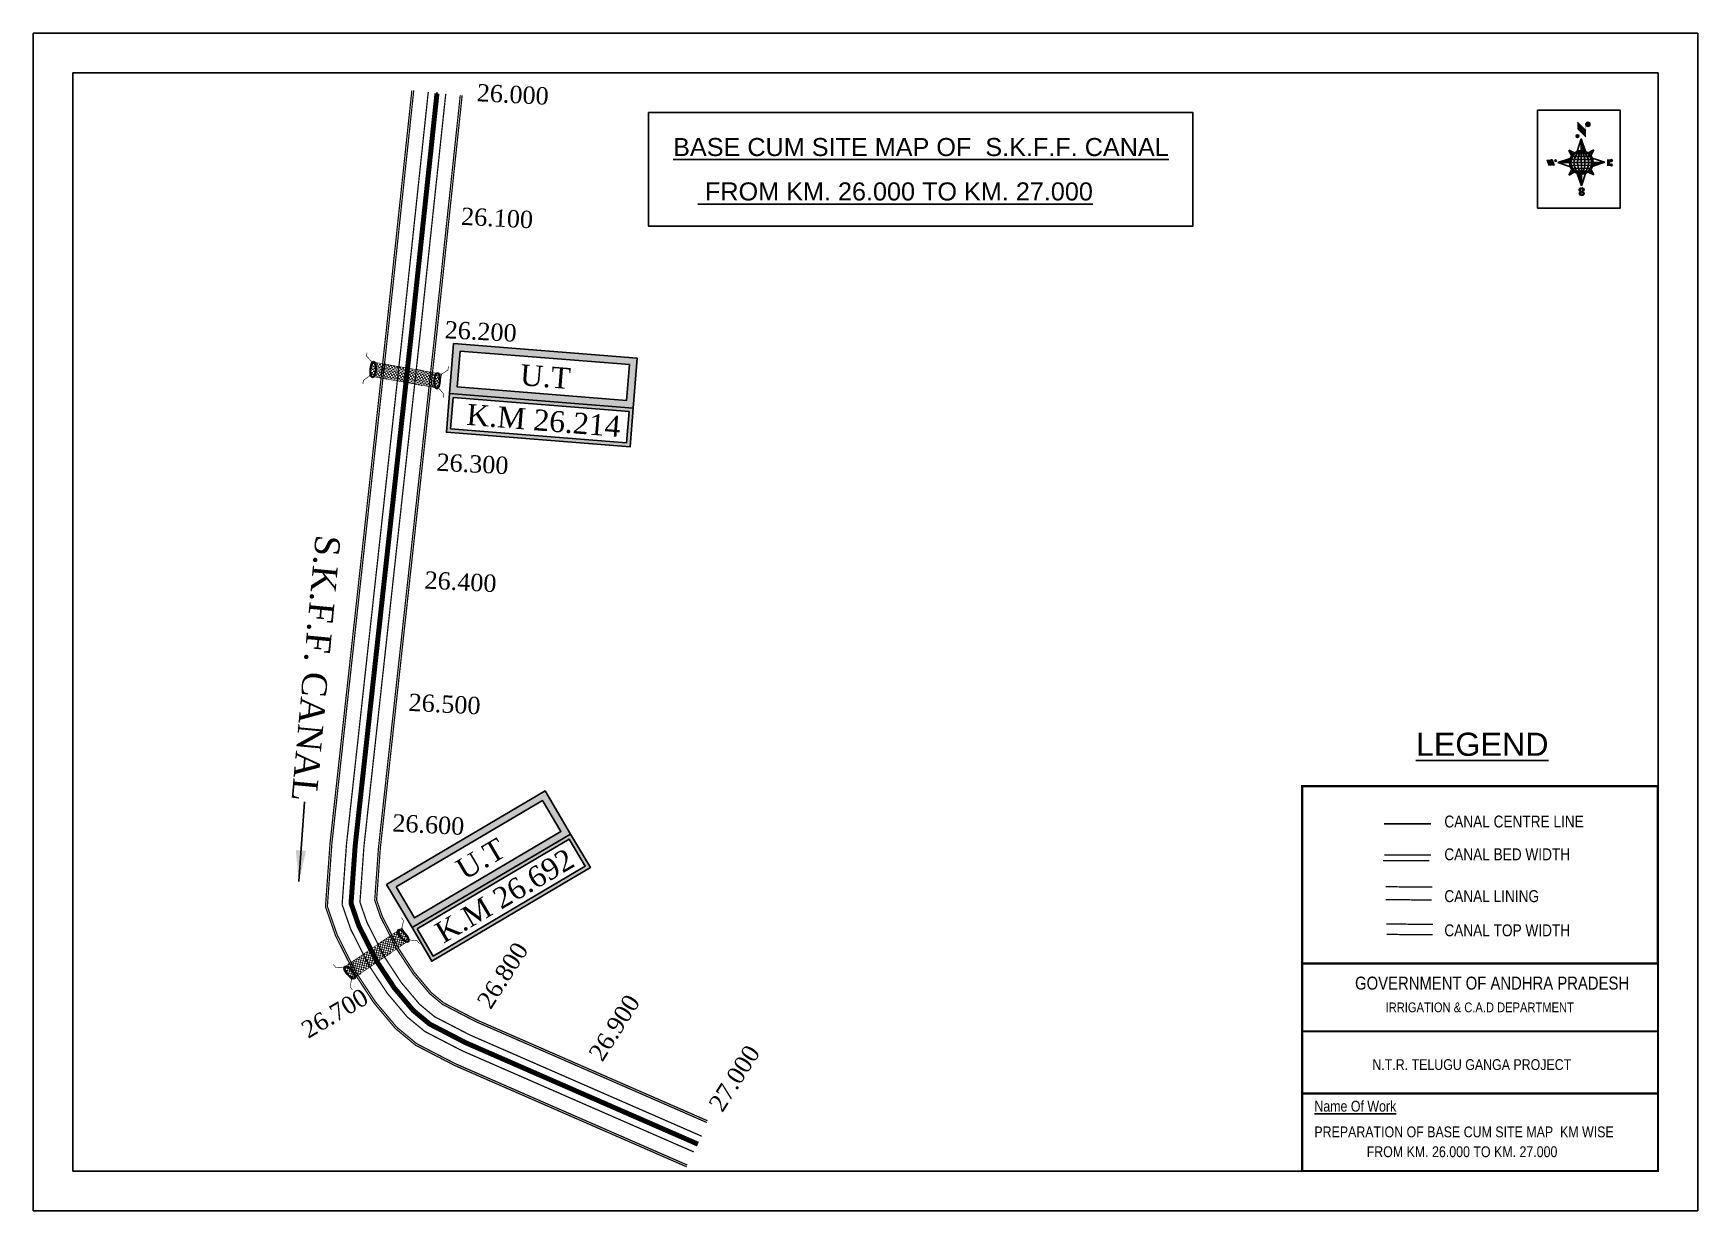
# Model space of a CAD drawing. Header units: inches. Extents: x 18 to 1352, y 9 to 952.
import ezdxf
from ezdxf.enums import TextEntityAlignment as Align

# ---------------------------------------------------------------- set-up
doc = ezdxf.new("R2010")
doc.units = ezdxf.units.IN
doc.header["$MEASUREMENT"] = 0
doc.linetypes.add('ACAD_ISO02W100', pattern=[15, 12, -3])
for name, color, linetype in [('AQUADUCT', 1, 'Continuous'), ('bed with', 5, 'Continuous'), ('BLOCK', 7, 'Continuous'), ('bord', 1, 'Continuous'), ('C LINE COO', 6, 'Continuous'), ('cahnige', 7, 'Continuous'), ('FRAME 025', 7, 'Continuous'), ('laying', 4, 'Continuous'), ('lining', 4, 'Continuous'), ('STREAM', 4, 'Continuous'), ('TABLE', 7, 'Continuous'), ('TEXT', 7, 'Continuous'), ('TITLEBLOCK', 7, 'Continuous'), ('top of bund', 1, 'Continuous'), ('UT', 173, 'ACAD_ISO02W100'), ('V', 6, 'Continuous'), ('ZSTU', 7, 'Continuous')]:
    doc.layers.add(name, color=color, linetype=linetype)
doc.styles.add('5mm', font='times.ttf', dxfattribs={"height": 3})
doc.styles.add('A', font='arial.ttf')
doc.styles.add('ARIALN', font='ARIALN.TTF')
doc.styles.get("Standard").update_dxf_attribs({"font": 'arial.ttf'})
doc.dimstyles.get("Standard").update_dxf_attribs({"dimtxt": 0.18, "dimasz": 0.18, "dimexe": 0.18, "dimexo": 0.0625, "dimgap": 0.09, "dimtad": 0, "dimtih": 1, "dimtoh": 1, "dimdec": 4, "dimzin": 0, "dimdsep": 46, "dimtxsty": 'Standard', "dimcen": 0.09, "dimadec": 0, "dimazin": 0, "dimtfac": 1, "dimtdec": 4, "dimtofl": 0, "dimtmove": 0, "dimatfit": 3, "dimfxl": 1, "dimtolj": 1, "dimtzin": 0, "dimarcsym": 0})
pattern_1 = [(267.2971131487395, (-8720374.9383359, 50637915.13839893), (10.53672553373347, -0.4974314379093613), [])]
pattern_2 = [(357.2971131487395, (-8720374.9383359, 50637915.13839893), (0.4974314379093601, 10.53672553373348), [])]

# ---------------------------------------------------------------- blocks, each defined once
blk = doc.blocks.new('GGF')
at = {"layer": 'STREAM'}
h = blk.add_hatch(dxfattribs=at)
h.set_pattern_fill('DASH', color=256, scale=10, angle=-6.082734917303942, style=0)
h.set_pattern_definition([(353.9172650826961, (-115347.3726237068, 1016.387648081312), (1.375417949938526, 1.110506849590268), [1.25, -1.25])])
h.paths.add_polyline_path([(406186.8358267642, 1485623.894007653), (406186.3350356966, 1485618.16585714), (406185.8342446289, 1485612.437706626), (406242.6024607782, 1485608.895201602), (406242.8636284556, 1485614.639267362), (406243.1247961327, 1485620.383333121)])
at = {"layer": 'laying', "linetype": 'ByBlock', "extrusion": (0, 0, -1)}
for centre in [(406188.8340515448, 1485618.100544371), (406240.8092758137, 1485614.964376942)]:
    blk.add_ellipse(centre, major_axis=(0.4022038884711088, -6.365555352701567), ratio=0.3887167828476952, dxfattribs=at)
at = {"layer": 'laying', "linetype": 'ByBlock'}
for points in [[(406189.2044231551, 1485612.238788546), (406189.1301593552, 1485612.234096231), (406189.0528622998, 1485612.245618227), (406188.8631006061, 1485612.324588027), (406188.7519765225, 1485612.394145026), (406188.5122836892, 1485612.610022701), (406188.3845252309, 1485612.755754402), (406187.9901122551, 1485613.318903608), (406187.7273521348, 1485613.85898441), (406187.2895556467, 1485615.151754198), (406187.1131680161, 1485615.903753204), (406186.8806331598, 1485617.489787864), (406186.8243655579, 1485618.323341603), (406186.8412834518, 1485619.932858505), (406186.9146281564, 1485620.708349793), (406187.1740924141, 1485622.067517512), (406187.3614922329, 1485622.65073727), (406187.7140922088, 1485623.356040432), (406187.8630650354, 1485623.567618286), (406188.1141012118, 1485623.821781273), (406188.2175726035, 1485623.889167762), (406188.3951326545, 1485623.961233407), (406188.4694103668, 1485623.970225642), (406188.6399464445, 1485623.94807565), (406188.7398646418, 1485623.913414563), (406188.9754422541, 1485623.761023998), (406189.1085637353, 1485623.642922326), (406189.3815283708, 1485623.318037364), (406189.5211763898, 1485623.111945711), (406189.9516964495, 1485622.33059618), (406190.2214699374, 1485621.608086816), (406190.6248590543, 1485619.961048005), (406190.7595287117, 1485619.037350996), (406190.8632364098, 1485617.186895084), (406190.8321935693, 1485616.26108243), (406190.6143732872, 1485614.607066808), (406190.4262052957, 1485613.879561222), (406190.055177624, 1485613.01905299), (406189.9016287614, 1485612.765040143), (406189.6325239488, 1485612.445281366), (406189.5169377527, 1485612.35368761), (406189.3392356181, 1485612.260876767), (406189.2716159608, 1485612.243034084), (406189.2044231551, 1485612.238788546)], [(406241.179647424, 1485609.102621116), (406241.1053836241, 1485609.097928802), (406241.0280865688, 1485609.109450798), (406240.838324875, 1485609.188420597), (406240.7272007914, 1485609.257977597), (406240.4875079581, 1485609.473855271), (406240.3597494998, 1485609.619586973), (406239.965336524, 1485610.182736179), (406239.7025764037, 1485610.722816981), (406239.2647799156, 1485612.015586769), (406239.088392285, 1485612.767585774), (406238.8558574287, 1485614.353620435), (406238.7995898268, 1485615.187174174), (406238.8165077207, 1485616.796691076), (406238.8898524253, 1485617.572182364), (406239.149316683, 1485618.931350083), (406239.3367165019, 1485619.514569841), (406239.6893164777, 1485620.219873002), (406239.8382893043, 1485620.431450857), (406240.0893254807, 1485620.685613844), (406240.1927968724, 1485620.753000333), (406240.3703569234, 1485620.825065977), (406240.4446346357, 1485620.834058213), (406240.6151707135, 1485620.811908221), (406240.7150889107, 1485620.777247134), (406240.950666523, 1485620.624856569), (406241.0837880042, 1485620.506754897), (406241.3567526398, 1485620.181869935), (406241.4964006587, 1485619.975778282), (406241.9269207185, 1485619.194428751), (406242.1966942063, 1485618.471919387), (406242.6000833233, 1485616.824880576), (406242.7347529806, 1485615.901183567), (406242.8384606787, 1485614.050727655), (406242.8074178382, 1485613.124915001), (406242.5895975561, 1485611.470899379), (406242.4014295646, 1485610.743393793), (406242.0304018929, 1485609.882885561), (406241.8768530303, 1485609.628872714), (406241.6077482177, 1485609.309113937), (406241.4921620216, 1485609.21752018), (406241.314459887, 1485609.124709338), (406241.2468402297, 1485609.106866655), (406241.179647424, 1485609.102621116)]]:
    blk.add_open_spline(points, degree=3, knots=[0, 0, 0, 0, 0.1890722348827286, 0.1890722348827286, 0.3781444697654573, 0.3781444697654573, 0.567216704648186, 0.567216704648186, 0.9642381621637766, 0.9642381621637766, 1.361259619679367, 1.361259619679367, 1.758281077194958, 1.758281077194958, 2.155302534710549, 2.155302534710549, 2.552323992226139, 2.552323992226139, 2.807761081817867, 2.807761081817867, 3.012439963152372, 3.012439963152372, 3.217118844486876, 3.217118844486876, 3.421797725821381, 3.421797725821381, 3.626476607155885, 3.626476607155885, 3.831155488490389, 3.831155488490389, 4.280922883927905, 4.280922883927905, 4.730690279365422, 4.730690279365422, 5.180457674802938, 5.180457674802938, 5.630225070240454, 5.630225070240454, 5.896844194109022, 5.896844194109022, 6.112115499412711, 6.112115499412711, 6.283185307179586, 6.283185307179586, 6.283185307179586, 6.283185307179586], dxfattribs=at)
at = {"layer": 'UT', "ltscale": 0.2, "const_width": 0.4999999999999999}
for points in [[(406181.0067191261, 1485605.627956516), (406181.2043290924, 1485608.621441158), (406185.8342446289, 1485612.437706626), (406186.3350356966, 1485618.16585714), (406186.8358267643, 1485623.894007653), (406182.485284513, 1485628.02592998), (406182.4731358847, 1485631.025905382)], [(406186.8358267643, 1485623.894007653), (406243.1247961327, 1485620.383333121)], [(406247.6637609265, 1485627.388723734), (406247.5913202798, 1485624.389598469), (406243.1247961327, 1485620.383333121), (406242.8636284556, 1485614.639267362), (406242.6024607783, 1485608.895201602), (406247.1217425518, 1485604.948545771), (406247.2591485833, 1485601.95169416)], [(406185.8342446289, 1485612.437706626), (406242.6024607783, 1485608.895201602)]]:
    blk.add_lwpolyline(points, dxfattribs=at)
blk = doc.blocks.new('*X4')
at = {"color": 0, "linetype": 'Continuous'}
for p, q in [((6321.563175437702, 239.2074203663178), (6322.581924588794, 240.2261695174094)), ((6321.571094283617, 239.3921159075293), (6322.524536642279, 240.3455582661906)), ((6321.579013129532, 239.5768114487408), (6322.467148695763, 240.4649470149719)), ((6321.586931975447, 239.7615069899523), (6322.409760749248, 240.5843357637531)), ((6321.594850821361, 239.9462025311638), (6322.352372802732, 240.7037245125344)), ((6321.602769667276, 240.1308980723753), (6322.294984856217, 240.8231132613157)), ((6321.610688513191, 240.3155936135868), (6322.322610836808, 241.0275159372032)), ((6321.618607359106, 240.5002891547983), (6322.339575221931, 241.2212570176224)), ((6321.670405508729, 239.1378737420482), (6322.639312535309, 240.1067807686281)), ((6321.756101028845, 239.046792566867), (6322.694551492757, 239.9852430307802)), ((6321.767025283511, 240.8254837745006), (6322.356539607053, 241.4149980980416)), ((6321.841796548961, 238.9557113916858), (6322.784401525116, 239.8983163678416)), ((6321.927492069076, 238.8646302165046), (6322.874251557474, 239.8113897049031)), ((6322.013187589191, 238.7735490413234), (6322.964101589832, 239.7244630419646)), ((6322.075863133939, 241.3110983202248), (6322.373503992176, 241.6087391784607)), ((6322.098883109306, 238.6824678661422), (6323.053951622191, 239.637536379026)), ((6322.184578629423, 238.591386690961), (6323.143801654548, 239.5506097160875)), ((6322.270274149538, 238.5003055157798), (6323.233651686906, 239.463683053149)), ((6322.405772691616, 238.4590273625623), (6323.316199320379, 239.3694539913255)), ((6322.536564177177, 238.4130421528257), (6323.436926723143, 239.3134046987925)), ((6322.667355662737, 238.3670569430892), (6323.557654125907, 239.2573554062594)), ((6322.798147148297, 238.3210717333527), (6323.67838152867, 239.2013061137264)), ((6322.928938633857, 238.2750865236161), (6323.799108931434, 239.1452568211934)), ((6323.059730119417, 238.2291013138795), (6323.919836334197, 239.0892075286604)), ((6323.190521604977, 238.183116104143), (6324.040563736961, 239.0331582361274)), ((6323.334898284248, 238.1507160881169), (6324.161291139725, 238.9771089435944)), ((6323.500484499982, 238.1395256085544), (6324.282018542488, 238.9210596510615)), ((6323.666070715716, 238.1283351289918), (6324.389078986148, 238.8513433994243)), ((6323.83165693145, 238.1171446494292), (6324.558435473549, 238.8439231915289)), ((6324.097210919775, 238.2059219424567), (6324.727791960951, 238.8365029836336)), ((6324.341779298861, 238.2737136262468), (6324.897148448353, 238.8290827757383)), ((6324.586347677948, 238.341505310037), (6325.066504935754, 238.821662567843)), ((6324.830916057034, 238.4092969938271), (6325.235861423155, 238.8142423599477)), ((6325.075484436121, 238.4770886776172), (6325.405217910557, 238.8068221520524)), ((6325.401209342145, 238.6260368883443), (6325.574574397958, 238.7994019441571))]:
    blk.add_line(p, q, dxfattribs=at)
blk = doc.blocks.new('*X3')
at = {"color": 0, "linetype": 'Continuous'}
for p, q in [((6324.425409812192, 240.3018877878409), (6324.530098087213, 240.4065760628617)), ((6324.560821561592, 240.2605228419445), (6324.762767368324, 240.4624686486762)), ((6324.696233310992, 240.2191578960481), (6324.995436649435, 240.5183612344908)), ((6324.831645060392, 240.1777929501517), (6325.228105930546, 240.5742538203053)), ((6324.967056809793, 240.1364280042552), (6325.451206401633, 240.6205775960956)), ((6325.102468559193, 240.0950630583588), (6325.626700194168, 240.619294693334)), ((6325.231508829004, 240.0473266328736), (6325.802193986703, 240.6180117905725)), ((6325.335045025791, 239.9740861343645), (6325.976788801136, 240.6158299097086)), ((6325.438581222579, 239.9008456358553), (6326.100204563527, 240.5624689768027)), ((6325.542117419366, 239.8276051373462), (6326.223620325917, 240.5091080438968)), ((6325.645653616154, 239.754364638837), (6326.347036088308, 240.455747110991)), ((6325.749189812941, 239.6811241403279), (6326.470451850699, 240.4023861780851)), ((6325.852726009729, 239.6078836418188), (6326.593867613089, 240.3490252451792)), ((6325.951486090436, 239.5298670272285), (6326.71728337548, 240.2956643122733)), ((6326.036566250415, 239.4381704919113), (6326.840699137871, 240.2423033793674)), ((6326.121646410395, 239.346473956594), (6326.964114900262, 240.1889424464615)), ((6326.206726570374, 239.2547774212767), (6327.055858370612, 240.1039092215148)), ((6326.291806730354, 239.1630808859595), (6327.135785134496, 240.0070592901021)), ((6326.376886890333, 239.0713843506422), (6327.21571189838, 239.9102093586895)), ((6326.461967050313, 238.9796878153249), (6327.295638662264, 239.8133594272769)), ((6326.547047210292, 238.8879912800077), (6327.375565426148, 239.7165094958642)), ((6326.632127370272, 238.7962947446904), (6327.455492190032, 239.6196595644516)), ((6326.717207530251, 238.7045982093731), (6327.535418953916, 239.5228096330389)), ((6326.788410008449, 236.4777036487165), (6327.354219516036, 237.0435131563033)), ((6326.792225928501, 238.6028399123283), (6327.6153457178, 239.4259597016263)), ((6326.838137672734, 238.4719749612643), (6327.695272481684, 239.3291097702136)), ((6326.884049416966, 238.3411100102004), (6327.775199245568, 239.2322598388009)), ((6326.916746160023, 236.7828164955863), (6327.582476853365, 237.4485471889285)), ((6326.9299611612, 238.2102450591364), (6327.853734496604, 239.1340183945408)), ((6326.975872905432, 238.0793801080725), (6327.849127438164, 238.952634640804)), ((6327.003134980726, 237.9298654880686), (6327.844520379724, 238.7712508870673)), ((6327.012515933215, 237.7624697452613), (6327.839913321284, 238.5898671333306)), ((6327.021896885704, 237.5950740024541), (6327.835306262844, 238.4084833795939)), ((6327.031277838193, 237.4276782596467), (6327.830699204404, 238.2270996258572)), ((6327.040658790683, 237.2602825168395), (6327.826092145964, 238.0457158721205)), ((6327.045082311595, 237.087929342456), (6327.810734190693, 237.8535812215537))]:
    blk.add_line(p, q, dxfattribs=at)
blk = doc.blocks.new('H')
at = {"layer": 'bord', "extrusion": (0.0004278845142637609, 0.00479197890903182, 0.9999884268595202)}
h = blk.add_hatch(dxfattribs=at)
h.set_pattern_fill('LINE', color=8, scale=84.38768555040302, angle=-2.702886851260515, style=0)
h.set_pattern_definition(pattern_2)
h.paths.add_polyline_path([(-492.4668010775931, 785.5898788240738, -0.090992046448718), (-447.9625593584497, 775.2324968557805), (-486.4976985411486, 912.0312741750386)])
h = blk.add_hatch(dxfattribs=at)
h.set_pattern_fill('LINE', color=8, scale=84.38768555040302, angle=-92.70288685126052, style=0)
h.set_pattern_definition(pattern_1)
h.paths.add_polyline_path([(-624.8772989658173, 665.1175860036165, -0.09099204644210665), (-614.5199170010164, 709.6218277204316), (-751.3186943142209, 671.0866885515861)])
h = blk.add_hatch(dxfattribs=at)
h.set_pattern_fill('LINE', color=8, scale=84.38768555040302, angle=-92.70288685126052, style=0)
h.set_pattern_definition(pattern_1)
h.paths.add_polyline_path([(-245.5531129193259, 647.210278397426), (-371.9945082624909, 653.17938094493, -0.09099204644878103), (-382.3518902289215, 608.6751392250881)])
h = blk.add_hatch(dxfattribs=at)
h.set_pattern_fill('LINE', color=8, scale=84.38768555040302, angle=-2.702886851260515, style=0)
h.set_pattern_definition(pattern_2)
h.paths.add_polyline_path([(-504.4050061509479, 532.7070881242398, -0.090992046448718), (-548.909247870557, 543.064470092766), (-510.3741086877417, 406.2656927765347)])
at = {"layer": 'bord', "extrusion": (0.0004278845142637604, 0.00479197890903182, 0.9999884268595203)}
for p, q in [((-516.2384251924814, 1087.08582315594, -1217.145331720205), (-431.5311611755169, 993.9857607749291, -1216.735438367611)), ((-538.2690597721958, 773.6536562892143, -1215.633927328097), (-487.0181812191731, 906.212239655666, -1216.291082326422)), ((-519.3860571105615, 1020.408509141766, -1216.824464901347), (-434.678793075087, 927.3084467682056, -1216.414571548796)), ((-487.0181812191731, 906.212239655666, -1216.291082326422), (-492.9870239489828, 779.7722960542887, -1215.682623766277)), ((-487.0181812191731, 906.212239655666, -1216.291082326422), (-448.4827650671941, 769.4150330077391, -1215.652034309381)), ((-626.736305744329, 793.7732813858893, -1215.692487060367), (-566.811349663476, 760.1895317081362, -1215.557193835181)), ((-626.736305744329, 793.7732813858893, -1215.692487060367), (-584.1428260545363, 746.9596384149045, -1215.486379775655)), ((-598.946746484784, 730.9517588270828, -1215.4033350249), (-626.736305744329, 793.7732813858893, -1215.692487060367)), ((-421.3357812265749, 753.3219341966324, -1215.586531535218), (-358.5136001041974, 781.1110481221694, -1215.746578873753)), ((-358.5136001041974, 781.1110481221694, -1215.746578873753), (-405.3276889660046, 738.5181495659053, -1215.522440984547)), ((-358.5136001041974, 781.1110481221694, -1215.746578873753), (-392.0976094479556, 721.1868434431963, -1215.445049781629)), ((-864.6667208376457, 700.9117660832126, -1215.145683569252), (-846.8602190883248, 637.7003116968554, -1214.850391321915)), ((-846.885899517627, 700.0723706756253, -1215.149269383754), (-829.079397758178, 636.8609162860084, -1214.853977136408)), ((-829.1050781964441, 699.2329752675723, -1215.152855198257), (-811.2985764592304, 636.0215208844747, -1214.857562950931)), ((-829.1050781964441, 699.2329752675723, -1215.152855198257), (-811.3242568973801, 698.393579858588, -1215.156441012743)), ((-811.3242568973801, 698.393579858588, -1215.156441012743), (-793.5177551378147, 635.1821254740935, -1214.861148765422)), ((-751.8386587080895, 665.2704204607289, -1215.023166955395), (-615.0399729244527, 703.8051171880215, -1215.266361263119)), ((-751.8386587080895, 665.2704204607289, -1215.023166955395), (-625.3972626964678, 659.3013864478562, -1215.048666080719)), ((-619.2784603905748, 614.0198538512923, -1214.834293591338), (-751.8386587080895, 665.2704204607289, -1215.023166955395)), ((-639.398133254319, 525.5536567845847, -1214.401751538512), (-605.8141239105607, 585.4778614635579, -1214.703280630637)), ((-639.398133254319, 525.5536567845847, -1214.401751538512), (-592.5840443923953, 568.1465553403832, -1214.625889427719)), ((-576.5759521321743, 553.3427707091905, -1214.561798877043), (-639.398133254319, 525.5536567845847, -1214.401751538512)), ((-371.1754276144202, 512.8914235194679, -1214.455843351893), (-431.1003836950404, 546.475173198618, -1214.591136577086)), ((-371.1754276144202, 512.8914235194679, -1214.455843351893), (-413.7689073036308, 559.7050664918497, -1214.661950636613)), ((-398.9649868734996, 575.7129460782744, -1214.74499538736), (-371.1754276144202, 512.8914235194679, -1214.455843351893)), ((-246.0730746499612, 641.3942844460253, -1215.12516345687), (-382.8717604242847, 602.859587718267, -1214.881969149149)), ((-378.6332729603746, 692.6448510554619, -1215.314036820931), (-246.0730746499612, 641.3942844460253, -1215.12516345687)), ((-372.5144706616993, 647.363318458898, -1215.099664331546), (-246.0730746499612, 641.3942844460253, -1215.12516345687)), ((-213.4791469212505, 669.2951450282708, -1215.272811938016), (-216.710715676134, 600.8397693103179, -1214.943388670676)), ((-197.1518122339039, 599.9164343632292, -1214.947333066632), (-193.9202434780891, 668.3718100786209, -1215.276756333961)), ((-510.8935521394596, 400.4524652508553, -1213.857248085843), (-549.4289682914387, 537.2496718976181, -1214.496296102879)), ((-459.6426735860878, 533.0110486173071, -1214.514403084168), (-510.8935521394596, 400.4524652508553, -1213.857248085843)), ((-504.9247094094171, 526.8924088519998, -1214.465706645989), (-510.8935521394596, 400.4524652508553, -1213.857248085843))]:
    blk.add_line(p, q, dxfattribs=at)
at = {"layer": 'bord', "color": 8, "linetype": 'ByBlock', "extrusion": (0.0004278845142637604, 0.00479197890903182, 0.9999884268595203)}
for p, q in [((-386.4701403837535, 711.3830894059502, -1215.400477790083), (-605.4730712235323, 721.7215742594562, -1215.35631111762)), ((-410.8462962137419, 744.2142448802479, -1215.547375515144), (-578.1125475389999, 752.110393114388, -1215.51364266185)), ((-492.9872379411827, 779.772306161467, -1215.682623723144), (-504.9247094094171, 526.8924088519998, -1214.465706645989)), ((-372.5145726100891, 647.3634304928128, -1215.099664824794), (-625.3973747401615, 659.3012845208868, -1215.048665544341)), ((-378.0217974673142, 615.9429816137999, -1214.946740470406), (-622.87451776542, 627.5017590741627, -1214.897360629442)), ((-375.037429585529, 679.1629559395369, -1215.250969739694), (-619.8901498829364, 690.7217333998997, -1215.201589898729)), ((-392.4388761268347, 584.9431407540105, -1214.792019251512), (-611.441806967312, 595.2816256079823, -1214.747852579053)), ((-419.7993998112506, 554.5543218990788, -1214.634687707282), (-587.06565113744, 562.4504701336846, -1214.600954853988))]:
    blk.add_line(p, q, dxfattribs=at)
at = {"layer": 'bord', "extrusion": (0.0004278845142637604, 0.00479197890903182, 0.9999884268595203)}
for points, const_width, elevation in [([(-522.0131121619479, 959.550775259228), (-515.7175743466119, 1092.906934415961)], 1.60540055982536, -1212.142843617219), ([(-434.158262363472, 933.1277235058805), (-427.8627245295095, 1066.483882669366)], 1.60540055982536, -1212.142843617219), ([(-870.0736340994383, 707.00824508073), (-846.3658724653925, 705.889038352192)], 0.6421602239301444, -1212.142843617219), ([(-828.5594987093612, 642.6768581911618), (-855.2307305332708, 643.935965762368)], 0.6421602239301444, -1212.142843617219), ([(-828.5594987093612, 642.676858191162), (-820.953748198869, 677.9586989512691)], 0.6421602239301444, -1212.142843617223), ([(-810.7786774830411, 641.8374531447001), (-784.1074456587239, 640.5783455765209)], 0.6421602239301444, -1212.142843617222), ([(-792.9978562549747, 640.9980480956772), (-781.589230506466, 693.9208092413096)], 0.6421602239301444, -1212.142843617218), ([(-177.0730277270245, 604.8086065300355), (-225.9702860934822, 607.1169704015771)], 0.7063762463231584, -1212.142843617222), ([(-222.7385766651839, 675.5731321041832), (-173.8413183107752, 673.2647682324088)], 0.7063762463231584, -1212.142843617221), ([(-194.785239975681, 644.8497587676384), (-185.0057882997701, 644.3880859934699)], 0.7063762463231584, -1212.14284361722)]:
    blk.add_lwpolyline(points, dxfattribs=dict(at, const_width=const_width, elevation=elevation))
for points, const_width, elevation in [([(-413.6616245851993, 1073.140134249887, 1), (-397.6117714248124, 1057.729118476532, 1)], 22.25077962579039, -1212.14284361722), ([(-530.3419430367337, 949.5474510251247, 1), (-519.6420409089901, 939.2734405104861, 1)], 14.83385308386026, -1212.142843617223), ([(-775.9087905502321, 696.5833098740303, 1), (-769.4888492682775, 690.418903565154, 1)], 8.900311850316152, -1212.142843617216), ([(-180.1423226412179, 617.9784816729323, 1), (-173.0803872516442, 611.1976347345654, 1)], 9.790343035347762, -1212.142843617219), ([(-177.8339587833615, 666.8757400336997, 1), (-170.7720233739972, 660.0948930920731, 1)], 9.790343035347762, -1212.142843617223), ([(-489.8397168474219, 361.7280028313068, 1), (-498.0671858660056, 369.1142257457323, 1)], 11.05656073458609, -1212.142843617215), ([(-525.1949096693778, 321.5505605205689, 1), (-533.4223786795214, 328.9367834347616, 1)], 11.05656073458609, -1212.142843617218)]:
    blk.add_lwpolyline(points, format="xyb", close=True, dxfattribs=dict(at, const_width=const_width, elevation=elevation))
for points, elevation in [([(-537.0436544864716, 317.3909783906986), (-530.686771839954, 310.4778530870033), (-519.7848077441001, 306.8033377354246), (-504.8555995545785, 306.8996049665207), (-493.8614930827366, 309.9751672386152), (-486.3299612487816, 317.6739007300386), (-486.5193926708707, 325.7780890813514), (-490.6180678635317, 333.2605072774198), (-493.5031616341619, 336.2254691210802), (-502.816804350885, 340.8534958871466), (-522.4580017436219, 347.2728260433129), (-530.4257294404489, 351.5824209563287), (-533.6858260648524, 354.5525017987891), (-537.4013079778782, 362.629807892173), (-536.9549017110166, 373.3508360361672), (-530.0284934418471, 380.6827556172281), (-520.0052991440441, 384.0716307398478), (-503.5000552259427, 384.2213990291513), (-492.5323047870551, 379.8708521119993), (-487.1463343054379, 373.2710396641844)], -1212.142843617219), ([(-522.4539065143929, 347.5728294925347), (-526.1949835211592, 353.7751140225195), (-527.7518298353394, 360.6227161141025), (-527.9156661629893, 370.6019260344024), (-525.8991041315983, 375.4503632916039), (-521.3202371541029, 381.1640017041664), (-514.5251386848048, 384.3718976443916)], -1212.142843617221), ([(-504.8555995545785, 306.8996049665207), (-499.0047943263154, 312.3708361831504), (-496.9585419834797, 319.3942984564654), (-497.4612851235933, 326.5275708001649), (-501.2415295758961, 335.3559093211365), (-509.2361390522836, 343.1915685721062)], -1212.142843617219)]:
    blk.add_lwpolyline(points, dxfattribs=dict(at, elevation=elevation))
for centre, radius in [((-405.6366979898718, 1065.434626361347, -1212.142843617228), 22.25077962579068), ((-524.9919919744626, 944.4104457636145, -1212.142843617225), 14.83385308386045), ((-498.4359036135794, 659.1484834742021, -1212.142843617229), 126.5822129822759), ((-772.6988199003781, 693.5011067149355, -1212.142843617225), 8.900311850316273), ((-176.6113549475952, 614.5880582008385, -1212.142843617227), 9.7903430353479), ((-174.3029910778062, 663.4853165630027, -1212.142843617225), 9.7903430353479), ((-493.9534513636986, 365.4211142832808, -1212.142843617226), 11.05656073458623), ((-529.3086441806488, 325.2436719765011, -1212.142843617227), 11.05656073458623)]:
    blk.add_circle(centre, radius, dxfattribs=at)
at = {"layer": 'bord', "color": 8, "linetype": 'ByBlock', "extrusion": (0.0004278845142637604, 0.00479197890903182, 0.9999884268595203)}
for centre, radius, start, end in [((-481.5018944916621, 658.3490694805806, -1212.142843617225), 127.7124113124745, 94.925359787212, 259.6690604518324), ((-436.7958279077627, 656.2386032006533, -1212.142843617224), 140.8227119427793, 113.2864437035868, 241.3079765329169), ((-315.8862391595549, 650.5307512261786, -1212.142843617227), 222.3100112361417, 142.5891607921548, 212.0052594442485), ((-560.0761933124097, 662.0583738566748, -1212.142843617224), 140.8227119427793, 293.2864437035868, 61.30797653291689), ((-680.9857820597445, 667.7662258302183, -1212.142843617228), 222.3100112361417, 322.5891607921548, 32.00525944424854), ((-515.3701267285685, 659.9479075753505, -1212.142843617227), 127.7124113124745, 274.925359787212, 79.66906045183244)]:
    blk.add_arc(centre, radius, start, end, dxfattribs=at)
at = {"layer": 'bord', "extrusion": (0.0004278845142637604, 0.00479197890903182, 0.9999884268595203)}
for points in [[(-515.7175743148887, 1092.906934417125, -1212.142843617227), (-431.0104934413977, 999.8058030862261, -1212.142843617227), (-518.8653432401063, 1026.22885483189, -1212.142843617227), (-434.1582623484545, 933.1277235084416, -1212.142843617227)], [(-864.1466936911305, 706.7284433981881, -1212.142843617225), (-846.3658724649268, 705.889038353589, -1212.142843617225), (-846.34031992468, 643.5162632348297, -1212.142843617225), (-828.5594986876497, 642.6768581867381, -1212.142843617225)], [(-828.5850512369768, 705.049633307593, -1212.142843617229), (-810.804230031204, 704.2102282608984, -1212.142843617229), (-810.778677482168, 641.8374531481927, -1212.142843617229), (-792.9978562541016, 640.9980480994025, -1212.142843617229)], [(-193.4002216503151, 674.1881137788835, -1212.142843617225), (-196.6319310673212, 605.7319520774413, -1212.142843617225), (-212.9591249906118, 675.1114593302475, -1212.142843617225), (-216.1908344065701, 606.6552976257785, -1212.142843617225)]]:
    blk.add_solid(points, dxfattribs=at)
at = {"layer": 'bord', "extrusion": (0.0004278845142637604, 0.00479197890903182, 0.9999884268595203), "xscale": 7.977342409717546, "yscale": 7.977342408231451, "zscale": 7.977342408476333, "rotation": 138.0840426661453}
for name, p in [('*X3', (38300.50170925955, -31929.38484708802, -1212.14284361722)), ('*X4', (38314.39702652739, -31950.87734303279, -1212.142843617221))]:
    blk.add_blockref(name, p, dxfattribs=at)
blk = doc.blocks.new('KKKK')
at = {"layer": 'cahnige', "color": 1, "style": '5mm'}
blk.add_text('S.K.F.F. CANAL', height=20, rotation=19.17575196103324, dxfattribs=at).set_placement((317677.4122226578, 1602113.842723922))
at = {"layer": 'ZSTU', "color": 1}
blk.add_leader([(317936.5890996025, 1602216.386606737), (317876.4517492132, 1602194.156370309)], dimstyle='Standard', override={"dimasz": 25, "dimgap": 0.09, "dimtad": 0}, dxfattribs=at)

msp = doc.modelspace()

# ---------------------------------------------------------------- hatches: boundary and pattern name
at = {"layer": 'C LINE COO'}
h = msp.add_hatch(color=135, dxfattribs=at)
h.set_gradient(color1=(141, 177, 78), color2=(107, 135, 59), one_color=1, tint=0.3799999952316284)
h.paths.add_polyline_path([(359.9397125938108, 697.7633385738328), (495.6789696768524, 686.9483290171221), (493.3922061645558, 658.2471449210744), (357.6529490819798, 669.062154478018)], flags=16)
h.paths.add_polyline_path([(354.6947439138444, 703.9164477876358), (501.8320788906553, 692.1932976975542), (498.637174844755, 652.0940357072715), (351.499839867944, 663.8171857975859)])
h = msp.add_hatch(color=200, dxfattribs=at)
h.paths.add_polyline_path([(354.2803051923534, 660.5552965759736), (495.3752856229098, 649.3135703828622), (493.3778627358975, 624.243902403253), (352.2828823048753, 635.4856285961315)], flags=16)
h.paths.add_polyline_path([(351.499839867944, 663.8171857975859), (498.637174844755, 652.0940357072715), (496.1583280603068, 620.9820131818734), (349.0209930834958, 632.705163271955)])
h = msp.add_hatch(color=135, dxfattribs=at)
h.set_gradient(color1=(141, 177, 78), color2=(107, 135, 59), one_color=1, tint=0.3799999952316284)
h.paths.add_polyline_path([(308.7696081601448, 268.3663038030238), (426.069350451477, 337.5246785926603), (440.6924395214432, 312.7224101092172), (323.3926972304603, 243.5640353198134)], flags=16)
h.paths.add_polyline_path([(300.9411280723421, 270.3875284233101), (428.0905750715306, 345.3531586805795), (448.5209196093624, 310.7011854889308), (321.3714726100575, 235.7355552316614)])
h = msp.add_hatch(color=200, dxfattribs=at)
h.paths.add_polyline_path([(325.5215102469215, 234.6640626619075), (447.4494270396085, 306.5511478517175), (460.2222794278191, 284.8870717658166), (338.2943626348992, 212.9999865750753)], flags=16)
h.paths.add_polyline_path([(321.3714726100575, 235.7355552316614), (448.5209196093624, 310.7011854889308), (464.3723170644503, 283.8155791960627), (337.2228700651453, 208.8499489385605)])

# ---------------------------------------------------------------- linework, layer by layer
at = {"linetype": 'ByBlock'}
for points in [[(17.77646851377951, 952.4265569742739), (1352.061423067599, 952.4265569742739), (1352.061423067599, 8.89648196831984), (17.77646851377951, 8.89648196831984)], [(1320.292733673485, 40.66517136231703), (49.54515790789311, 40.66517136231703), (49.54515790789311, 920.6578675800439), (1320.292733673485, 920.6578675800439)]]:
    msp.add_lwpolyline(points, close=True, dxfattribs=at)
at = {"linetype": 'ByBlock', "elevation": -0.08397604706063307}
msp.add_lwpolyline([(1223.679377807434, 890.7259830852009), (1290.009015487637, 890.7259830852009), (1290.009015487637, 812.3057970182009), (1223.679377807434, 812.3057970182009)], close=True, dxfattribs=at)
at = {"layer": 'bed with'}
for points, const_width in [([(547.3579512667043, 55.94103967430708), (361.531904365997, 137.0698006857157), (331.6730712671547, 152.5121205405769), (317.4781388780234, 164.2441742726107), (301.4542669968346, 183.3137594229513), (286.9077071565684, 205.3697556917061), (272.2244762978066, 234.4782616760087), (265.3680421971499, 254.2388196637359), (268.7917840352879, 301.9178170616244), (314.0674555173159, 714.5509706173062), (334.4130103399061, 905.4084607936412)], 1), ([(553.7178001951675, 68.54962841127707), (367.5978619649673, 149.806697804571), (339.4916950638421, 164.3425779494893), (327.4486274529613, 174.2961242174235), (312.7748993340779, 191.758939066992), (299.1284591743738, 212.450142798337), (285.2370900332012, 239.9888368140411), (279.6395241338309, 256.1212788264704), (282.8365822956098, 300.6434814285923), (328.0857108135956, 713.0347278729051), (348.4324453481372, 903.9032846857764)], 1), ([(1138.194896990563, 293.9610282111418), (1134.861625070464, 294.0057219523907), (1100.806394044207, 293.981816046263)], 1.058956313137969), ([(1137.008384989588, 289.29605252654), (1134.831890500862, 289.3252357694757), (1100.106240462991, 289.3008592455619), (1099.855846685836, 289.3105669569661)], 1.058956313137969)]:
    msp.add_lwpolyline(points, dxfattribs=dict(at, const_width=const_width))
at = {"layer": 'BLOCK', "color": 4}
for p in [(341.403337651062, 904.4739773039211), (331.0057143676227, 806.93599905851), (320.0741234640141, 704.6566378011804), (309.8958634938012, 611.8940708032779), (299.1972000541414, 514.3886536677338), (288.4985366144233, 416.8832365321898), (277.7998731747634, 319.3778193966456), (296.2268400010203, 204.0447213445761), (363.208504272347, 144.1397380354785), (458.0622528201916, 102.6187522777793)]:
    msp.add_point(p, dxfattribs=at)
at = {"layer": 'C LINE COO', "const_width": 4}
msp.add_lwpolyline([(550.5926649351736, 62.22141392863994), (364.5648831654821, 143.4382492451434), (335.5823831654984, 158.4273492450331), (322.4633831654924, 169.2701492450171), (307.1145831654562, 187.5363492449716), (293.0180831654711, 208.9099492450216), (278.7307831655039, 237.2335492450249), (272.5037831654904, 255.1800492451031), (275.8141831654489, 301.2806492451083), (321.0765831654558, 713.7928492451057), (341.3737609409277, 904.1965242327161)], dxfattribs=at)
at = {"layer": 'C LINE COO', "color": 105}
for points in [[(354.6947439138444, 703.9164477876358), (501.8320788906553, 692.1932976975542), (498.637174844755, 652.0940357072715), (351.499839867944, 663.8171857975859)], [(359.9397125938108, 697.7633385738328), (495.6789696768524, 686.9483290171221), (493.3922061645558, 658.2471449210744), (357.6529490819798, 669.062154478018)], [(300.9411280723421, 270.3875284233101), (428.0905750715306, 345.3531586805795), (448.5209196093624, 310.7011854889308), (321.3714726100575, 235.7355552316614)], [(308.7696081601448, 268.3663038030238), (426.069350451477, 337.5246785926603), (440.6924395214432, 312.7224101092172), (323.3926972304603, 243.5640353198134)]]:
    msp.add_lwpolyline(points, close=True, dxfattribs=at)
at = {"layer": 'C LINE COO'}
for p in [(317.218110293396, 678.6275214435037), (291.103950646137, 212.7045867080771)]:
    msp.add_point(p, dxfattribs=at)
at = {"layer": 'FRAME 025', "lineweight": -3, "const_width": 1.733505243355252}
for points in [[(1034.931857409784, 349.1210077899479), (1319.905647838269, 349.1210077899479), (1319.905647838269, 206.9790449955937), (1034.931857409784, 206.9790449955937)], [(1034.9318574099, 206.9790449955937), (1320.292733673485, 206.9790449955937), (1320.292733673485, 40.66517136231703), (1034.9318574099, 40.66517136231703)]]:
    msp.add_lwpolyline(points, close=True, dxfattribs=at)
for points in [[(1034.9318574099, 152.6649193843797), (1320.292733673485, 152.6649193843797)], [(1034.9318574099, 102.7523127899942), (1320.292733673485, 102.7523127899942)], [(1034.9318574099, 40.66517136231703), (1320.292733673485, 40.66517136231703)]]:
    msp.add_lwpolyline(points, dxfattribs=at)
at = {"layer": 'lining'}
for points, const_width in [([(542.106591442031, 45.46725925905337), (356.4984501882122, 126.5008860550326), (325.1852770528189, 142.6953580100991), (309.2047547412935, 155.9031945309573), (292.0605508021094, 176.3060571647686), (276.7670831417913, 199.4945408584055), (261.426775538725, 229.9056567743857), (253.5257486752366, 252.6767790814367), (257.1375897342355, 302.9752445019287), (302.435286228791, 715.8091294903744), (322.7891992055361, 906.7450258017954)], 1), ([(557.6843652897646, 79.58433021707168), (372.631316142752, 160.3756124352541), (345.9794892781779, 174.1593404799671), (335.7220115896912, 182.6371039590769), (322.168615528803, 198.7666413251747), (309.2690831891509, 218.3253576316376), (296.0347907922828, 244.5614417156641), (291.4818176557442, 257.6833194087696), (294.4907765966623, 299.586053988288), (339.7178801021205, 711.776568999837), (360.0699833819076, 902.6954889140062)], 1), ([(1101.887544379583, 268.5068808382813), (1128.052104675341, 268.3116762399179), (1139.362050809561, 268.1818072305497)], 1.058956313137969), ([(1101.847255302723, 258.1684519584261), (1130.281621725544, 257.9513473513973), (1138.798561837537, 257.8534807293647)], 1.058956313137969)]:
    msp.add_lwpolyline(points, dxfattribs=dict(at, const_width=const_width))
at = {"layer": 'top of bund', "color": 1, "const_width": 1}
for points in [[(541.5964161677534, 44.05327045996381), (355.8531355500004, 125.1458969997213), (324.3535085638418, 141.4367987113976), (308.1440644674135, 154.8338381539535), (290.8562282130138, 175.40763379852), (275.467003139855, 198.7413081874576), (260.0424549286386, 229.319425376688), (252.007505916014, 252.4765174685483), (255.643462259743, 303.1108121225581), (300.9439824738788, 715.9704319099866), (321.2865248143339, 906.7996626073465)], [(558.202687564552, 80.99476216253532), (373.2766307809638, 161.7306014905654), (346.811257767155, 175.4178997786686), (336.7827018635712, 183.7064603360806), (323.3729381178987, 199.6650646914233), (310.5691631910872, 219.0785903025855), (297.4191114023693, 245.1476731133618), (293.0000604149668, 257.883581021658), (295.9849040711547, 299.4504863676586), (341.2091838570327, 711.6152665802248), (361.5925304920661, 902.8272740224812)]]:
    msp.add_lwpolyline(points, dxfattribs=at)
at = {"layer": 'top of bund', "const_width": 1.058956313137969}
for points in [[(1102.444457414573, 238.6358045543049), (1128.476214998648, 238.4452891816356), (1139.952053326312, 238.3135208541964)], [(1139.498201515772, 229.9956651282002), (1131.116021693232, 230.0919873224076), (1102.594733900171, 230.306364189458)]]:
    msp.add_lwpolyline(points, dxfattribs=at)
at = {"layer": 'V', "color": 6, "const_width": 0.2426907340697352}
msp.add_lwpolyline([(1138.028992738006, 318.9700660946284), (1135.27410953307, 319.0070045868371), (1100.757466379217, 318.9827747802221)], dxfattribs=at)
at = {"layer": 'V', "color": 6}
msp.add_lwpolyline([(1100.757466379217, 318.9827747802221), (1138.028992738006, 318.9700660946284)], dxfattribs=at)
at = {"layer": 'ZSTU'}
msp.add_lwpolyline([(510.8906163160123, 888.8379882172186), (947.4198766818868, 888.8379882172186), (947.4198766818868, 797.8973971289553), (510.8906163160123, 797.8973971289553)], close=True, dxfattribs=at)
at = {"layer": 'ZSTU', "color": 200}
for points in [[(351.499839867944, 663.8171857975859), (498.637174844755, 652.0940357072715), (496.1583280603068, 620.9820131818734), (349.0209930834958, 632.705163271955)], [(354.2803051923534, 660.5552965759736), (495.3752856229098, 649.3135703828622), (493.3778627358975, 624.243902403253), (352.2828823048753, 635.4856285961315)], [(321.3714726100575, 235.7355552316614), (448.5209196093624, 310.7011854889308), (464.3723170644503, 283.8155791960627), (337.2228700651453, 208.8499489385605)], [(325.5215102469215, 234.6640626619075), (447.4494270396085, 306.5511478517175), (460.2222794278191, 284.8870717658166), (338.2943626348992, 212.9999865750753)]]:
    msp.add_lwpolyline(points, close=True, dxfattribs=at)

# ---------------------------------------------------------------- block references
at = {"layer": 'AQUADUCT', "color": 1, "xscale": 0.07449708737447804, "yscale": 0.07449708739295602, "zscale": 0.07449708734898396, "rotation": 3.078330535268571}
msp.add_blockref('H', (1298.476664434782, 802.3258799469069, 90.41239040048248), dxfattribs=at)
at = {"layer": 'laying', "color": 6, "linetype": 'ByBlock'}
for p, rotation in [((570159.1243485815, 1431533.329377986), 173.5775804648883), ((-589429.2733798141, 1422991.618721049), 217.8060391391534)]:
    msp.add_blockref('GGF', p, dxfattribs=dict(at, rotation=rotation))
at = {"layer": 'ZSTU', "rotation": 245.5913757539107}
msp.add_blockref('KKKK', (-1327397.503829683, 951894.8007242145), dxfattribs=at)

# ---------------------------------------------------------------- texts
at = {"layer": 'cahnige', "style": '5mm'}
for s, rotation, p in [('26.000', 357.1412105500695, (373.0295748795747, 897.9987939757731)), ('26.100', 357.1412105500695, (360.456687300421, 798.9905039561883)), ('26.200', 357.1412105500695, (347.3139649278151, 708.0603951889526)), ('26.300', 357.1412105500695, (340.7892299638611, 601.9438837474182)), ('26.400', 357.1412105500695, (331.1837129416076, 507.4788998764445)), ('26.500', 357.1412105500695, (318.381912699972, 409.4669718850375)), ('26.600', 357.1412105500695, (305.3437742469964, 312.8645991600089)), ('26.800', 57.59732449596326, (384.3940095761923, 169.4525083108776)), ('26.700', 30.6241484743273, (238.1477920781022, 146.4852906142798)), ('26.900', 57.59732449596326, (473.9207755561933, 127.5125394010421)), ('27.000', 57.59732449596326, (570.1669506946478, 86.9783005186793))]:
    msp.add_text(s, height=13.87570660934271, rotation=rotation, dxfattribs=at).set_placement(p)
at = {"layer": 'TABLE', "extrusion": (0.000201441454039347, 0.004806825185374128, 0.9999884268595203), "style": 'A'}
msp.add_text('%%ULEGEND', height=18.5125613547386, rotation=359.999944504176, dxfattribs=at).set_placement((1179.322400902028, 382.7024479532543, 2.077174931191777), align=Align.MIDDLE)
at = {"layer": 'TEXT', "color": 6}
for s, p in [('%%UBASE CUM SITE MAP OF  S.K.F.F. CANAL', (530.7088111675243, 854.0627797139779)), ('%%U FROM KM. 26.000 TO KM. 27.000', (550.6293647630505, 818.4733355008967))]:
    msp.add_text(s, height=14.4605725838682, dxfattribs=at).set_placement(p)
at = {"layer": 'TITLEBLOCK', "extrusion": (0.000201441454039347, 0.004806825185374128, 0.9999884268595203), "style": 'ARIALN'}
for s, height, p in [('CANAL CENTRE LINE', 9.544462091768604, (1148.956030603011, 315.9976625641435, 1.750415797197673)), ('CANAL BED WIDTH', 9.544462091768604, (1148.956030603593, 289.713036677202, 1.624068735830268)), ('CANAL LINING', 9.544462091768604, (1148.956030602952, 256.2027375044048, 1.462988724858107)), ('CANAL TOP WIDTH', 9.544462091768604, (1148.956030603185, 228.7842549874206, 1.331191349932631)), ('GOVERNMENT OF ANDHRA PRADESH ', 10.40103146013151, (1077.360251313788, 186.0731979128152, -0.2511809692463307)), ('IRRIGATION & C.A.D DEPARTMENT', 7.800773595098634, (1101.852957902574, 167.9516647135478, -0.2563261101414713)), ('N.T.R. TELUGU GANGA PROJECT', 8.66752621677626, (1091.239975725141, 121.6420096186663, -0.2004904790733171)), ('%%UName Of Work', 8.66752621677626, (1044.750531082937, 88.31934701916995, -0.3700336613261939)), ('PREPARATION OF BASE CUM SITE MAP  KM WISE', 8.66752621677626, (1044.750531082936, 67.71742990197444, -0.4690646194720103))]:
    msp.add_text(s, height=height, rotation=359.999944504176, dxfattribs=at).set_placement(p)
at = {"layer": 'TITLEBLOCK', "style": 'ARIALN'}
msp.add_text(' FROM KM. 26.000 TO KM. 27.000', height=8.66752621677626, rotation=359.9999445048171, dxfattribs=at).set_placement((1083.930788055541, 51.82426201491324))
at = {"layer": 'ZSTU', "style": '5mm'}
for s, rotation, p in [('U.T', 355.4445885357512, (407.5558786874303, 670.497068048545)), ('K.M 26.214', 355.4445885357512, (364.6253391057385, 638.7215627935685)), ('U.T', 30.52303842721595, (363.4069134378938, 273.4174080179975)), ('K.M 26.692', 30.52303842721595, (346.535325525691, 222.7413438030955))]:
    msp.add_text(s, height=16.84298922994374, rotation=rotation, dxfattribs=at).set_placement(p)

doc.saveas('drawing.dxf')
